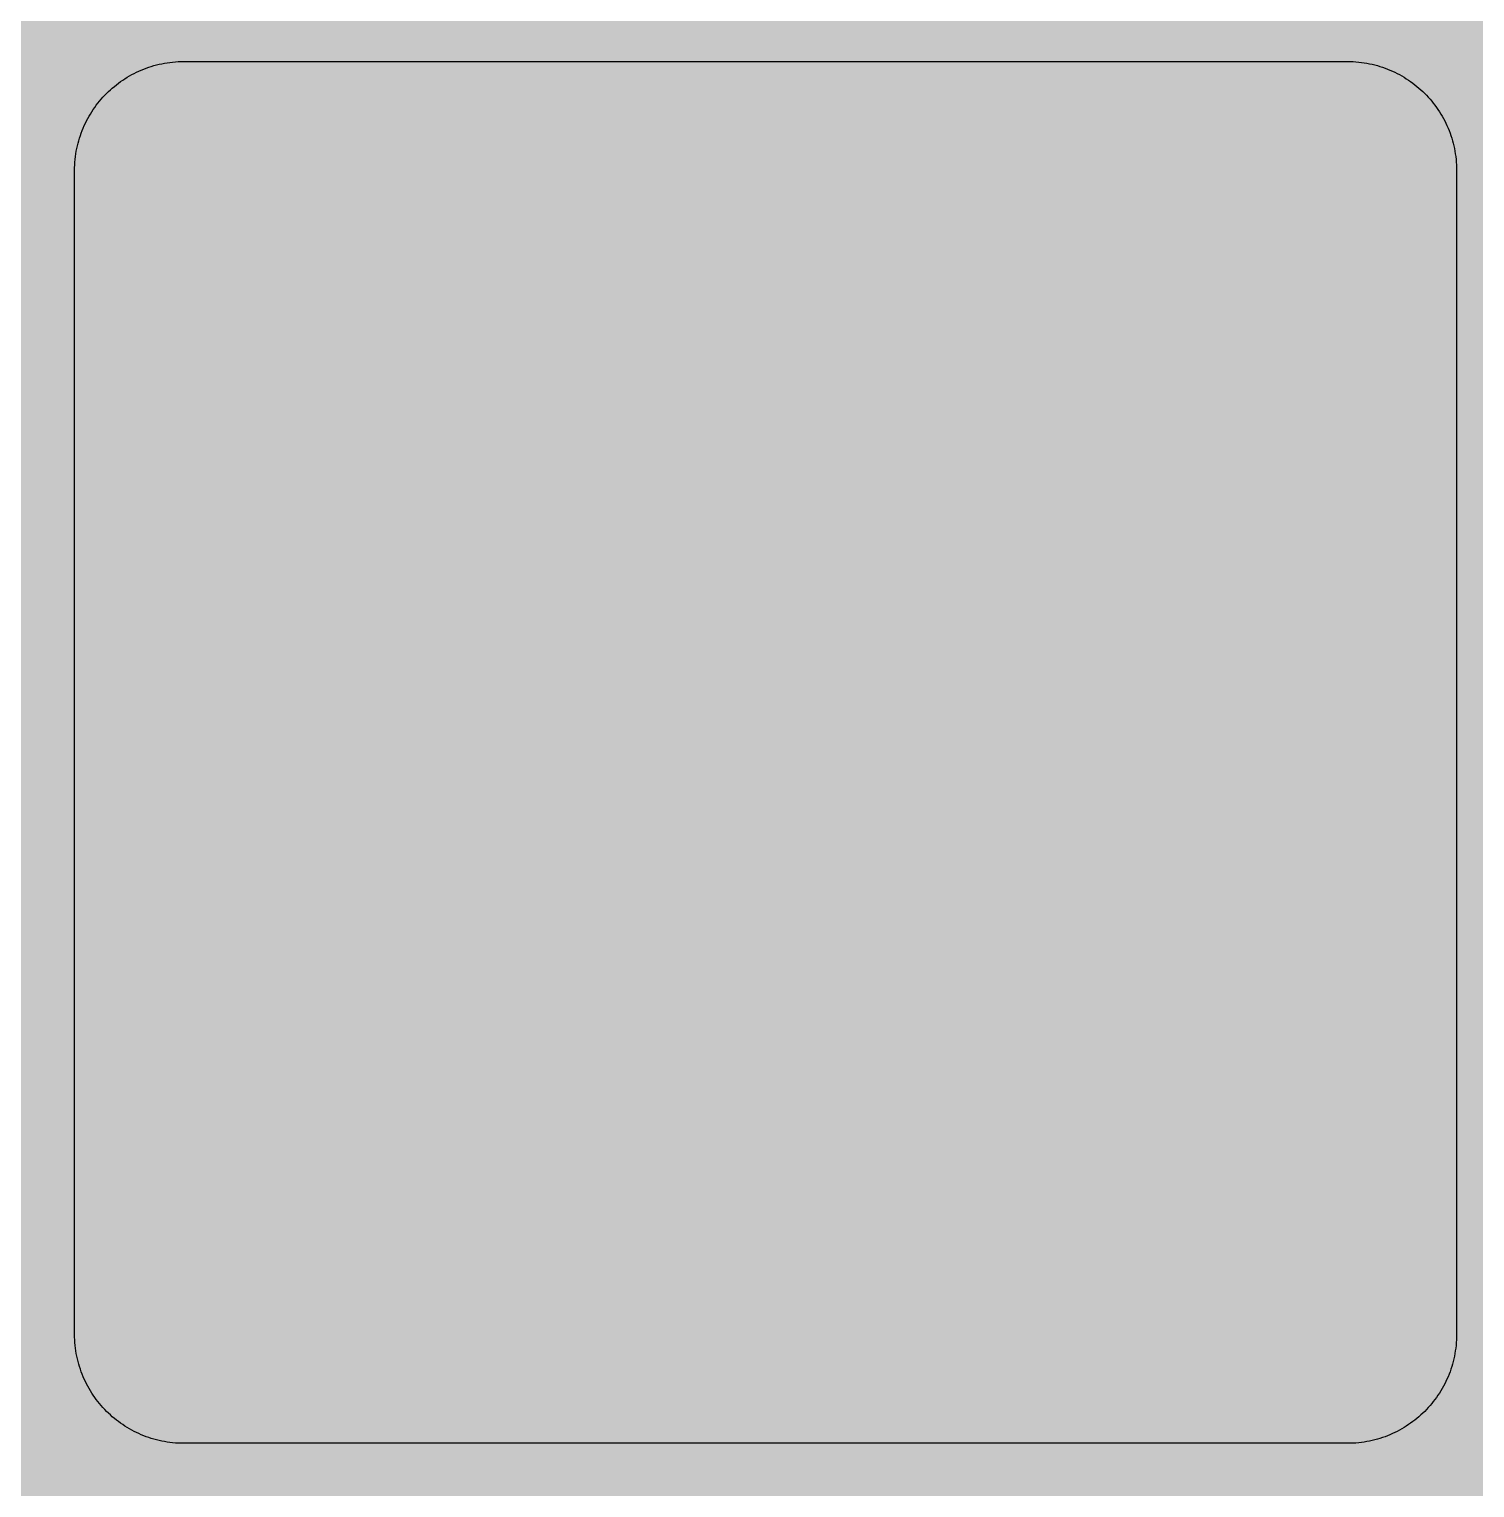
# Model space of a CAD drawing. Header units: metres. Extents: x -10.3 to 25.7, y -1.5 to 11.4.
# Drawn here: x -1.072 to 1.032, y 7.105 to 9.227 of the extents above; entities that cross this region are included whole.
import ezdxf

# ---------------------------------------------------------------- set-up
doc = ezdxf.new("R2010")
doc.units = ezdxf.units.M

msp = doc.modelspace()

# ---------------------------------------------------------------- hatches: boundary and pattern name
at = {"true_color": 0xf1efea}
msp.add_hatch(color=7, dxfattribs=at).paths.add_polyline_path([(-2.7517, 11.35), (-2.7569, 11.35), (-2.7622, 11.3498), (-2.7674, 11.3497), (-2.7727, 11.3494), (-2.7779, 11.3491), (-2.7831, 11.3488), (-2.7883, 11.3484), (-2.7935, 11.3479), (-2.7987, 11.3474), (-2.8039, 11.3468), (-2.8091, 11.3461), (-2.8142, 11.3453), (-2.8193, 11.3446), (-2.8244, 11.3436), (-2.8295, 11.3427), (-2.8347, 11.3417), (-2.8398, 11.3407), (-2.8448, 11.3396), (-2.8498, 11.3385), (-2.8548, 11.3372), (-2.8599, 11.3359), (-2.8649, 11.3346), (-2.8699, 11.3331), (-2.8748, 11.3317), (-2.8798, 11.3302), (-2.8846, 11.3286), (-2.8895, 11.3269), (-2.8944, 11.3252), (-2.8993, 11.3234), (-2.9041, 11.3215), (-2.9089, 11.3197), (-2.9137, 11.3177), (-2.9184, 11.3158), (-2.9232, 11.3137), (-2.9278, 11.3116), (-2.9326, 11.3094), (-2.9372, 11.3071), (-2.9419, 11.3049), (-2.9464, 11.3025), (-2.951, 11.3001), (-2.9556, 11.2976), (-2.9601, 11.2951), (-2.9646, 11.2925), (-2.969, 11.2899), (-2.9734, 11.2872), (-2.9778, 11.2844), (-2.9822, 11.2817), (-2.9865, 11.2788), (-2.9909, 11.2759), (-2.9951, 11.2729), (-2.9993, 11.27), (-3.0035, 11.2669), (-3.0077, 11.2638), (-3.0118, 11.2606), (-3.0159, 11.2574), (-3.02, 11.254), (-3.024, 11.2508), (-3.028, 11.2473), (-3.0319, 11.2439), (-3.0358, 11.2404), (-3.0396, 11.2369), (-3.0435, 11.2333), (-3.0473, 11.2297), (-3.051, 11.2259), (-3.0547, 11.2222), (-3.0584, 11.2184), (-3.062, 11.2146), (-3.0655, 11.2108), (-3.069, 11.2069), (-3.0724, 11.2029), (-3.0758, 11.1989), (-3.0791, 11.1949), (-3.0825, 11.1909), (-3.0857, 11.1868), (-3.0889, 11.1826), (-3.092, 11.1784), (-3.095, 11.1743), (-3.098, 11.1701), (-3.101, 11.1658), (-3.1039, 11.1615), (-3.1068, 11.1571), (-3.1095, 11.1528), (-3.1122, 11.1483), (-3.115, 11.1439), (-3.1176, 11.1395), (-3.1202, 11.135), (-3.1227, 11.1305), (-3.1251, 11.1259), (-3.1276, 11.1214), (-3.1299, 11.1168), (-3.1322, 11.1122), (-3.1344, 11.1075), (-3.1366, 11.1028), (-3.1388, 11.0981), (-3.1408, 11.0933), (-3.1428, 11.0886), (-3.1448, 11.0838), (-3.1466, 11.079), (-3.1484, 11.0742), (-3.1503, 11.0693), (-3.1519, 11.0645), (-3.1536, 11.0596), (-3.1552, 11.0547), (-3.1567, 11.0497), (-3.1582, 11.0448), (-3.1596, 11.0398), (-3.1609, 11.0348), (-3.1622, 11.0298), (-3.1635, 11.0247), (-3.1647, 11.0197), (-3.1657, 11.0147), (-3.1668, 11.0096), (-3.1678, 11.0045), (-3.1687, 10.9994), (-3.1696, 10.9943), (-3.1704, 10.9892), (-3.1712, 10.984), (-3.1718, 10.9788), (-3.1724, 10.9736), (-3.173, 10.9684), (-3.1734, 10.9633), (-3.1739, 10.9581), (-3.1742, 10.9528), (-3.1745, 10.9476), (-3.1747, 10.9424), (-3.1749, 10.9371), (-3.175, 10.9319), (-3.175, 10.9266), (-3.175, 5.4233), (-3.175, 5.418), (-3.1749, 5.4128), (-3.1747, 5.4075), (-3.1745, 5.4023), (-3.1742, 5.3971), (-3.1739, 5.3919), (-3.1734, 5.3866), (-3.173, 5.3815), (-3.1724, 5.3763), (-3.1718, 5.3711), (-3.1712, 5.3659), (-3.1704, 5.3608), (-3.1696, 5.3556), (-3.1687, 5.3505), (-3.1678, 5.3454), (-3.1668, 5.3403), (-3.1657, 5.3352), (-3.1647, 5.3302), (-3.1635, 5.3251), (-3.1622, 5.3201), (-3.1609, 5.3151), (-3.1596, 5.3101), (-3.1582, 5.3051), (-3.1567, 5.3001), (-3.1552, 5.2952), (-3.1536, 5.2903), (-3.1519, 5.2854), (-3.1503, 5.2806), (-3.1484, 5.2757), (-3.1466, 5.2709), (-3.1448, 5.2661), (-3.1428, 5.2613), (-3.1408, 5.2565), (-3.1388, 5.2518), (-3.1366, 5.2471), (-3.1344, 5.2424), (-3.1322, 5.2377), (-3.1299, 5.2331), (-3.1276, 5.2285), (-3.1251, 5.2239), (-3.1227, 5.2194), (-3.1202, 5.2149), (-3.1176, 5.2104), (-3.115, 5.2059), (-3.1122, 5.2015), (-3.1095, 5.1971), (-3.1068, 5.1927), (-3.1039, 5.1884), (-3.101, 5.1841), (-3.098, 5.1798), (-3.095, 5.1756), (-3.092, 5.1714), (-3.0889, 5.1673), (-3.0857, 5.1631), (-3.0825, 5.159), (-3.0791, 5.155), (-3.0758, 5.1509), (-3.0724, 5.147), (-3.069, 5.143), (-3.0655, 5.1391), (-3.062, 5.1353), (-3.0584, 5.1314), (-3.0547, 5.1277), (-3.051, 5.124), (-3.0473, 5.1202), (-3.0435, 5.1166), (-3.0396, 5.113), (-3.0358, 5.1095), (-3.0319, 5.106), (-3.028, 5.1026), (-3.024, 5.0991), (-3.02, 5.0958), (-3.0159, 5.0925), (-3.0118, 5.0893), (-3.0077, 5.0861), (-3.0035, 5.083), (-2.9993, 5.0799), (-2.9951, 5.077), (-2.9909, 5.074), (-2.9865, 5.0711), (-2.9822, 5.0682), (-2.9778, 5.0655), (-2.9734, 5.0627), (-2.969, 5.06), (-2.9646, 5.0574), (-2.9601, 5.0548), (-2.9556, 5.0523), (-2.951, 5.0498), (-2.9464, 5.0474), (-2.9419, 5.045), (-2.9372, 5.0427), (-2.9326, 5.0405), (-2.9278, 5.0383), (-2.9232, 5.0363), (-2.9184, 5.0342), (-2.9137, 5.0322), (-2.9089, 5.0302), (-2.9041, 5.0283), (-2.8993, 5.0265), (-2.8944, 5.0248), (-2.8895, 5.023), (-2.8846, 5.0214), (-2.8798, 5.0198), (-2.8748, 5.0183), (-2.8699, 5.0168), (-2.8649, 5.0154), (-2.8599, 5.014), (-2.8548, 5.0127), (-2.8498, 5.0115), (-2.8448, 5.0104), (-2.8398, 5.0092), (-2.8347, 5.0081), (-2.8295, 5.0072), (-2.8244, 5.0062), (-2.8193, 5.0054), (-2.8142, 5.0046), (-2.8091, 5.0039), (-2.8039, 5.0032), (-2.7987, 5.0026), (-2.7935, 5.0021), (-2.7883, 5.0015), (-2.7831, 5.0011), (-2.7779, 5.0008), (-2.7727, 5.0005), (-2.7674, 5.0002), (-2.7622, 5.0001), (-2.7569, 5), (-2.7517, 5), (2.7517, 5), (2.7569, 5), (2.7622, 5.0001), (2.7674, 5.0002), (2.7726, 5.0005), (2.7779, 5.0008), (2.783, 5.0011), (2.7883, 5.0015), (2.7935, 5.0021), (2.7987, 5.0026), (2.8038, 5.0032), (2.809, 5.0039), (2.8141, 5.0046), (2.8193, 5.0054), (2.8244, 5.0062), (2.8295, 5.0072), (2.8346, 5.0081), (2.8397, 5.0092), (2.8448, 5.0104), (2.8498, 5.0115), (2.8548, 5.0127), (2.8598, 5.014), (2.8648, 5.0154), (2.8698, 5.0168), (2.8748, 5.0183), (2.8797, 5.0198), (2.8846, 5.0214), (2.8895, 5.023), (2.8944, 5.0248), (2.8992, 5.0265), (2.904, 5.0283), (2.9088, 5.0302), (2.9136, 5.0322), (2.9184, 5.0342), (2.9232, 5.0363), (2.9278, 5.0383), (2.9325, 5.0405), (2.9372, 5.0427), (2.9418, 5.045), (2.9464, 5.0474), (2.951, 5.0498), (2.9556, 5.0523), (2.9601, 5.0548), (2.9645, 5.0574), (2.969, 5.06), (2.9735, 5.0627), (2.9778, 5.0655), (2.9822, 5.0682), (2.9865, 5.0711), (2.9908, 5.074), (2.9951, 5.077), (2.9993, 5.0799), (3.0035, 5.083), (3.0077, 5.0861), (3.0118, 5.0893), (3.0159, 5.0925), (3.0199, 5.0958), (3.024, 5.0991), (3.0279, 5.1026), (3.0319, 5.106), (3.0358, 5.1095), (3.0397, 5.113), (3.0435, 5.1166), (3.0472, 5.1202), (3.051, 5.124), (3.0547, 5.1277), (3.0583, 5.1314), (3.0619, 5.1353), (3.0654, 5.1391), (3.0689, 5.143), (3.0724, 5.147), (3.0758, 5.1509), (3.0792, 5.155), (3.0824, 5.159), (3.0856, 5.1631), (3.0888, 5.1673), (3.092, 5.1714), (3.095, 5.1756), (3.098, 5.1798), (3.1009, 5.1841), (3.1038, 5.1884), (3.1067, 5.1927), (3.1095, 5.1971), (3.1122, 5.2015), (3.115, 5.2059), (3.1176, 5.2104), (3.1201, 5.2149), (3.1227, 5.2194), (3.1251, 5.2239), (3.1275, 5.2285), (3.1299, 5.2331), (3.1322, 5.2377), (3.1344, 5.2424), (3.1366, 5.2471), (3.1387, 5.2518), (3.1407, 5.2565), (3.1428, 5.2613), (3.1447, 5.2661), (3.1466, 5.2709), (3.1484, 5.2757), (3.1502, 5.2806), (3.1519, 5.2854), (3.1535, 5.2903), (3.1551, 5.2952), (3.1566, 5.3001), (3.1582, 5.3051), (3.1595, 5.3101), (3.1609, 5.3151), (3.1622, 5.3201), (3.1634, 5.3251), (3.1646, 5.3302), (3.1657, 5.3352), (3.1668, 5.3403), (3.1678, 5.3454), (3.1687, 5.3505), (3.1695, 5.3556), (3.1704, 5.3608), (3.1711, 5.3659), (3.1717, 5.3711), (3.1723, 5.3763), (3.1729, 5.3815), (3.1734, 5.3866), (3.1738, 5.3919), (3.1742, 5.3971), (3.1745, 5.4023), (3.1747, 5.4075), (3.1749, 5.4128), (3.1749, 5.418), (3.1749, 5.4233), (3.175, 10.9267), (3.1749, 10.9319), (3.1749, 10.9371), (3.1747, 10.9424), (3.1745, 10.9476), (3.1742, 10.9528), (3.1738, 10.9581), (3.1734, 10.9633), (3.1729, 10.9684), (3.1723, 10.9736), (3.1717, 10.9788), (3.1711, 10.984), (3.1704, 10.9892), (3.1695, 10.9943), (3.1687, 10.9994), (3.1678, 11.0045), (3.1668, 11.0096), (3.1657, 11.0147), (3.1646, 11.0197), (3.1634, 11.0247), (3.1622, 11.0298), (3.1609, 11.0348), (3.1595, 11.0398), (3.1582, 11.0448), (3.1566, 11.0497), (3.1551, 11.0547), (3.1535, 11.0596), (3.1519, 11.0645), (3.1502, 11.0693), (3.1484, 11.0742), (3.1466, 11.079), (3.1447, 11.0838), (3.1428, 11.0886), (3.1407, 11.0933), (3.1387, 11.0981), (3.1366, 11.1028), (3.1344, 11.1075), (3.1322, 11.1122), (3.1299, 11.1168), (3.1275, 11.1214), (3.1251, 11.1259), (3.1227, 11.1305), (3.1201, 11.135), (3.1176, 11.1395), (3.115, 11.1439), (3.1122, 11.1483), (3.1095, 11.1528), (3.1067, 11.1571), (3.1038, 11.1615), (3.1009, 11.1658), (3.098, 11.1701), (3.095, 11.1743), (3.092, 11.1784), (3.0888, 11.1826), (3.0856, 11.1868), (3.0824, 11.1909), (3.0792, 11.1949), (3.0758, 11.1989), (3.0724, 11.2029), (3.0689, 11.2069), (3.0654, 11.2108), (3.0619, 11.2146), (3.0583, 11.2184), (3.0547, 11.2222), (3.051, 11.2259), (3.0472, 11.2297), (3.0435, 11.2333), (3.0397, 11.2369), (3.0358, 11.2404), (3.0319, 11.2439), (3.0279, 11.2473), (3.024, 11.2508), (3.0199, 11.254), (3.0159, 11.2574), (3.0118, 11.2606), (3.0077, 11.2638), (3.0035, 11.2669), (2.9993, 11.27), (2.9951, 11.2729), (2.9908, 11.2759), (2.9865, 11.2788), (2.9822, 11.2817), (2.9778, 11.2844), (2.9735, 11.2872), (2.969, 11.2899), (2.9645, 11.2925), (2.9601, 11.2951), (2.9556, 11.2976), (2.951, 11.3001), (2.9464, 11.3025), (2.9418, 11.3049), (2.9372, 11.3071), (2.9325, 11.3094), (2.9278, 11.3116), (2.9232, 11.3137), (2.9184, 11.3158), (2.9136, 11.3177), (2.9088, 11.3197), (2.904, 11.3215), (2.8992, 11.3234), (2.8944, 11.3252), (2.8895, 11.3269), (2.8846, 11.3286), (2.8797, 11.3302), (2.8748, 11.3317), (2.8698, 11.3331), (2.8648, 11.3346), (2.8598, 11.3359), (2.8548, 11.3372), (2.8498, 11.3385), (2.8448, 11.3396), (2.8397, 11.3407), (2.8346, 11.3417), (2.8295, 11.3427), (2.8244, 11.3436), (2.8193, 11.3446), (2.8141, 11.3453), (2.809, 11.3461), (2.8038, 11.3468), (2.7987, 11.3474), (2.7935, 11.3479), (2.7883, 11.3484), (2.783, 11.3488), (2.7779, 11.3491), (2.7726, 11.3494), (2.7674, 11.3497), (2.7622, 11.3498), (2.7569, 11.35), (2.7516, 11.35)])
at = {"true_color": 0x8e9290}
msp.add_hatch(color=252, dxfattribs=at).paths.add_polyline_path([(-0.8467, 7.1696), (-0.8508, 7.1696), (-0.8549, 7.1698), (-0.8589, 7.17), (-0.8629, 7.1704), (-0.8669, 7.1709), (-0.8709, 7.1714), (-0.8748, 7.172), (-0.8787, 7.1728), (-0.8826, 7.1736), (-0.8864, 7.1745), (-0.8902, 7.1756), (-0.8939, 7.1766), (-0.8976, 7.1779), (-0.9013, 7.1792), (-0.9049, 7.1805), (-0.9085, 7.1821), (-0.9121, 7.1836), (-0.9155, 7.1852), (-0.919, 7.1869), (-0.9223, 7.1887), (-0.9257, 7.1906), (-0.929, 7.1925), (-0.9322, 7.1946), (-0.9354, 7.1967), (-0.9386, 7.1988), (-0.9417, 7.2011), (-0.9447, 7.2034), (-0.9476, 7.2058), (-0.9506, 7.2083), (-0.9534, 7.2108), (-0.9562, 7.2134), (-0.9589, 7.216), (-0.9616, 7.2188), (-0.9642, 7.2215), (-0.9668, 7.2244), (-0.9692, 7.2273), (-0.9716, 7.2303), (-0.9739, 7.2333), (-0.9761, 7.2364), (-0.9783, 7.2395), (-0.9804, 7.2427), (-0.9825, 7.246), (-0.9844, 7.2493), (-0.9863, 7.2526), (-0.9881, 7.256), (-0.9898, 7.2595), (-0.9915, 7.263), (-0.993, 7.2665), (-0.9944, 7.2701), (-0.9958, 7.2737), (-0.9971, 7.2774), (-0.9983, 7.2811), (-0.9995, 7.2849), (-1.0004, 7.2886), (-1.0014, 7.2925), (-1.0022, 7.2963), (-1.003, 7.3002), (-1.0036, 7.3041), (-1.0042, 7.3081), (-1.0046, 7.3121), (-1.005, 7.3161), (-1.0052, 7.3201), (-1.0054, 7.3242), (-1.0055, 7.3283), (-1.0054, 9.0217), (-1.0054, 9.0257), (-1.0052, 9.0298), (-1.005, 9.0339), (-1.0046, 9.0378), (-1.0042, 9.0419), (-1.0036, 9.0458), (-1.003, 9.0497), (-1.0022, 9.0536), (-1.0014, 9.0575), (-1.0004, 9.0613), (-0.9995, 9.0651), (-0.9983, 9.0688), (-0.9971, 9.0725), (-0.9958, 9.0762), (-0.9944, 9.0798), (-0.993, 9.0834), (-0.9915, 9.087), (-0.9898, 9.0904), (-0.9881, 9.0939), (-0.9863, 9.0973), (-0.9844, 9.1006), (-0.9825, 9.1039), (-0.9804, 9.1072), (-0.9783, 9.1104), (-0.9761, 9.1135), (-0.9739, 9.1166), (-0.9716, 9.1196), (-0.9692, 9.1226), (-0.9668, 9.1255), (-0.9642, 9.1284), (-0.9616, 9.1312), (-0.9589, 9.1338), (-0.9562, 9.1365), (-0.9534, 9.1391), (-0.9506, 9.1417), (-0.9476, 9.1441), (-0.9447, 9.1465), (-0.9417, 9.1489), (-0.9386, 9.1511), (-0.9354, 9.1533), (-0.9322, 9.1553), (-0.929, 9.1574), (-0.9257, 9.1594), (-0.9223, 9.1612), (-0.919, 9.163), (-0.9155, 9.1647), (-0.9121, 9.1664), (-0.9085, 9.1679), (-0.9049, 9.1694), (-0.9013, 9.1707), (-0.8976, 9.172), (-0.8939, 9.1732), (-0.8902, 9.1744), (-0.8864, 9.1754), (-0.8826, 9.1763), (-0.8787, 9.1771), (-0.8748, 9.1779), (-0.8709, 9.1786), (-0.8669, 9.1791), (-0.8629, 9.1796), (-0.8589, 9.1799), (-0.8549, 9.1802), (-0.8508, 9.1803), (-0.8467, 9.1804), (0.8467, 9.1804), (0.8508, 9.1803), (0.8548, 9.1802), (0.8588, 9.1799), (0.8629, 9.1796), (0.8668, 9.1791), (0.8708, 9.1786), (0.8748, 9.1779), (0.8786, 9.1771), (0.8825, 9.1763), (0.8863, 9.1754), (0.8901, 9.1744), (0.8938, 9.1732), (0.8975, 9.172), (0.9012, 9.1707), (0.9049, 9.1694), (0.9084, 9.1679), (0.9119, 9.1664), (0.9155, 9.1647), (0.9189, 9.163), (0.9223, 9.1612), (0.9257, 9.1594), (0.9289, 9.1574), (0.9322, 9.1553), (0.9354, 9.1533), (0.9385, 9.1511), (0.9416, 9.1489), (0.9446, 9.1465), (0.9476, 9.1441), (0.9505, 9.1417), (0.9534, 9.1391), (0.9561, 9.1365), (0.9589, 9.1338), (0.9616, 9.1312), (0.9641, 9.1284), (0.9667, 9.1255), (0.9692, 9.1226), (0.9715, 9.1196), (0.9738, 9.1166), (0.9761, 9.1135), (0.9782, 9.1104), (0.9804, 9.1072), (0.9824, 9.1039), (0.9843, 9.1006), (0.9862, 9.0973), (0.988, 9.0939), (0.9897, 9.0904), (0.9913, 9.087), (0.9929, 9.0834), (0.9944, 9.0798), (0.9958, 9.0762), (0.9971, 9.0725), (0.9983, 9.0688), (0.9994, 9.0651), (1.0004, 9.0613), (1.0013, 9.0575), (1.0022, 9.0536), (1.0029, 9.0497), (1.0035, 9.0458), (1.0041, 9.0419), (1.0045, 9.0378), (1.0049, 9.0339), (1.0051, 9.0298), (1.0053, 9.0257), (1.0054, 9.0216), (1.0054, 7.3283), (1.0053, 7.3242), (1.0051, 7.3201), (1.0049, 7.3161), (1.0045, 7.3121), (1.0041, 7.3081), (1.0035, 7.3041), (1.0029, 7.3002), (1.0022, 7.2963), (1.0013, 7.2925), (1.0004, 7.2886), (0.9994, 7.2849), (0.9983, 7.2811), (0.9971, 7.2774), (0.9958, 7.2737), (0.9944, 7.2701), (0.9929, 7.2665), (0.9913, 7.263), (0.9897, 7.2595), (0.988, 7.256), (0.9862, 7.2526), (0.9843, 7.2493), (0.9824, 7.246), (0.9804, 7.2427), (0.9782, 7.2395), (0.9761, 7.2364), (0.9738, 7.2333), (0.9715, 7.2303), (0.9692, 7.2273), (0.9667, 7.2244), (0.9641, 7.2215), (0.9616, 7.2188), (0.9589, 7.216), (0.9561, 7.2134), (0.9534, 7.2108), (0.9505, 7.2083), (0.9476, 7.2058), (0.9446, 7.2034), (0.9416, 7.2011), (0.9385, 7.1988), (0.9354, 7.1967), (0.9322, 7.1946), (0.9289, 7.1925), (0.9257, 7.1906), (0.9223, 7.1887), (0.9189, 7.1869), (0.9155, 7.1852), (0.9119, 7.1836), (0.9084, 7.1821), (0.9049, 7.1805), (0.9012, 7.1792), (0.8975, 7.1779), (0.8938, 7.1766), (0.8901, 7.1756), (0.8863, 7.1745), (0.8825, 7.1736), (0.8786, 7.1728), (0.8748, 7.172), (0.8708, 7.1714), (0.8668, 7.1709), (0.8629, 7.1704), (0.8588, 7.17), (0.8548, 7.1698), (0.8508, 7.1696), (0.8466, 7.1696)])

# ---------------------------------------------------------------- linework, layer by layer
at = {"color": 252, "true_color": 0x8e9290}
msp.add_lwpolyline([(-0.8467, 7.1696), (-0.8508, 7.1696), (-0.8549, 7.1698), (-0.8589, 7.17), (-0.8629, 7.1704), (-0.8669, 7.1709), (-0.8709, 7.1714), (-0.8748, 7.172), (-0.8787, 7.1728), (-0.8826, 7.1736), (-0.8864, 7.1745), (-0.8902, 7.1756), (-0.8939, 7.1766), (-0.8976, 7.1779), (-0.9013, 7.1792), (-0.9049, 7.1805), (-0.9085, 7.1821), (-0.9121, 7.1836), (-0.9155, 7.1852), (-0.919, 7.1869), (-0.9223, 7.1887), (-0.9257, 7.1906), (-0.929, 7.1925), (-0.9322, 7.1946), (-0.9354, 7.1967), (-0.9386, 7.1988), (-0.9417, 7.2011), (-0.9447, 7.2034), (-0.9476, 7.2058), (-0.9506, 7.2083), (-0.9534, 7.2108), (-0.9562, 7.2134), (-0.9589, 7.216), (-0.9616, 7.2188), (-0.9642, 7.2215), (-0.9668, 7.2244), (-0.9692, 7.2273), (-0.9716, 7.2303), (-0.9739, 7.2333), (-0.9761, 7.2364), (-0.9783, 7.2395), (-0.9804, 7.2427), (-0.9825, 7.246), (-0.9844, 7.2493), (-0.9863, 7.2526), (-0.9881, 7.256), (-0.9898, 7.2595), (-0.9915, 7.263), (-0.993, 7.2665), (-0.9944, 7.2701), (-0.9958, 7.2737), (-0.9971, 7.2774), (-0.9983, 7.2811), (-0.9995, 7.2849), (-1.0004, 7.2886), (-1.0014, 7.2925), (-1.0022, 7.2963), (-1.003, 7.3002), (-1.0036, 7.3041), (-1.0042, 7.3081), (-1.0046, 7.3121), (-1.005, 7.3161), (-1.0052, 7.3201), (-1.0054, 7.3242), (-1.0055, 7.3283), (-1.0054, 9.0217), (-1.0054, 9.0257), (-1.0052, 9.0298), (-1.005, 9.0339), (-1.0046, 9.0378), (-1.0042, 9.0419), (-1.0036, 9.0458), (-1.003, 9.0497), (-1.0022, 9.0536), (-1.0014, 9.0575), (-1.0004, 9.0613), (-0.9995, 9.0651), (-0.9983, 9.0688), (-0.9971, 9.0725), (-0.9958, 9.0762), (-0.9944, 9.0798), (-0.993, 9.0834), (-0.9915, 9.087), (-0.9898, 9.0904), (-0.9881, 9.0939), (-0.9863, 9.0973), (-0.9844, 9.1006), (-0.9825, 9.1039), (-0.9804, 9.1072), (-0.9783, 9.1104), (-0.9761, 9.1135), (-0.9739, 9.1166), (-0.9716, 9.1196), (-0.9692, 9.1226), (-0.9668, 9.1255), (-0.9642, 9.1284), (-0.9616, 9.1312), (-0.9589, 9.1338), (-0.9562, 9.1365), (-0.9534, 9.1391), (-0.9506, 9.1417), (-0.9476, 9.1441), (-0.9447, 9.1465), (-0.9417, 9.1489), (-0.9386, 9.1511), (-0.9354, 9.1533), (-0.9322, 9.1553), (-0.929, 9.1574), (-0.9257, 9.1594), (-0.9223, 9.1612), (-0.919, 9.163), (-0.9155, 9.1647), (-0.9121, 9.1664), (-0.9085, 9.1679), (-0.9049, 9.1694), (-0.9013, 9.1707), (-0.8976, 9.172), (-0.8939, 9.1732), (-0.8902, 9.1744), (-0.8864, 9.1754), (-0.8826, 9.1763), (-0.8787, 9.1771), (-0.8748, 9.1779), (-0.8709, 9.1786), (-0.8669, 9.1791), (-0.8629, 9.1796), (-0.8589, 9.1799), (-0.8549, 9.1802), (-0.8508, 9.1803), (-0.8467, 9.1804), (0.8467, 9.1804), (0.8508, 9.1803), (0.8548, 9.1802), (0.8588, 9.1799), (0.8629, 9.1796), (0.8668, 9.1791), (0.8708, 9.1786), (0.8748, 9.1779), (0.8786, 9.1771), (0.8825, 9.1763), (0.8863, 9.1754), (0.8901, 9.1744), (0.8938, 9.1732), (0.8975, 9.172), (0.9012, 9.1707), (0.9049, 9.1694), (0.9084, 9.1679), (0.9119, 9.1664), (0.9155, 9.1647), (0.9189, 9.163), (0.9223, 9.1612), (0.9257, 9.1594), (0.9289, 9.1574), (0.9322, 9.1553), (0.9354, 9.1533), (0.9385, 9.1511), (0.9416, 9.1489), (0.9446, 9.1465), (0.9476, 9.1441), (0.9505, 9.1417), (0.9534, 9.1391), (0.9561, 9.1365), (0.9589, 9.1338), (0.9616, 9.1312), (0.9641, 9.1284), (0.9667, 9.1255), (0.9692, 9.1226), (0.9715, 9.1196), (0.9738, 9.1166), (0.9761, 9.1135), (0.9782, 9.1104), (0.9804, 9.1072), (0.9824, 9.1039), (0.9843, 9.1006), (0.9862, 9.0973), (0.988, 9.0939), (0.9897, 9.0904), (0.9913, 9.087), (0.9929, 9.0834), (0.9944, 9.0798), (0.9958, 9.0762), (0.9971, 9.0725), (0.9983, 9.0688), (0.9994, 9.0651), (1.0004, 9.0613), (1.0013, 9.0575), (1.0022, 9.0536), (1.0029, 9.0497), (1.0035, 9.0458), (1.0041, 9.0419), (1.0045, 9.0378), (1.0049, 9.0339), (1.0051, 9.0298), (1.0053, 9.0257), (1.0054, 9.0216), (1.0054, 7.3283), (1.0053, 7.3242), (1.0051, 7.3201), (1.0049, 7.3161), (1.0045, 7.3121), (1.0041, 7.3081), (1.0035, 7.3041), (1.0029, 7.3002), (1.0022, 7.2963), (1.0013, 7.2925), (1.0004, 7.2886), (0.9994, 7.2849), (0.9983, 7.2811), (0.9971, 7.2774), (0.9958, 7.2737), (0.9944, 7.2701), (0.9929, 7.2665), (0.9913, 7.263), (0.9897, 7.2595), (0.988, 7.256), (0.9862, 7.2526), (0.9843, 7.2493), (0.9824, 7.246), (0.9804, 7.2427), (0.9782, 7.2395), (0.9761, 7.2364), (0.9738, 7.2333), (0.9715, 7.2303), (0.9692, 7.2273), (0.9667, 7.2244), (0.9641, 7.2215), (0.9616, 7.2188), (0.9589, 7.216), (0.9561, 7.2134), (0.9534, 7.2108), (0.9505, 7.2083), (0.9476, 7.2058), (0.9446, 7.2034), (0.9416, 7.2011), (0.9385, 7.1988), (0.9354, 7.1967), (0.9322, 7.1946), (0.9289, 7.1925), (0.9257, 7.1906), (0.9223, 7.1887), (0.9189, 7.1869), (0.9155, 7.1852), (0.9119, 7.1836), (0.9084, 7.1821), (0.9049, 7.1805), (0.9012, 7.1792), (0.8975, 7.1779), (0.8938, 7.1766), (0.8901, 7.1756), (0.8863, 7.1745), (0.8825, 7.1736), (0.8786, 7.1728), (0.8748, 7.172), (0.8708, 7.1714), (0.8668, 7.1709), (0.8629, 7.1704), (0.8588, 7.17), (0.8548, 7.1698), (0.8508, 7.1696), (0.8466, 7.1696), (-0.8467, 7.1696)], dxfattribs=at)

doc.saveas('drawing.dxf')
